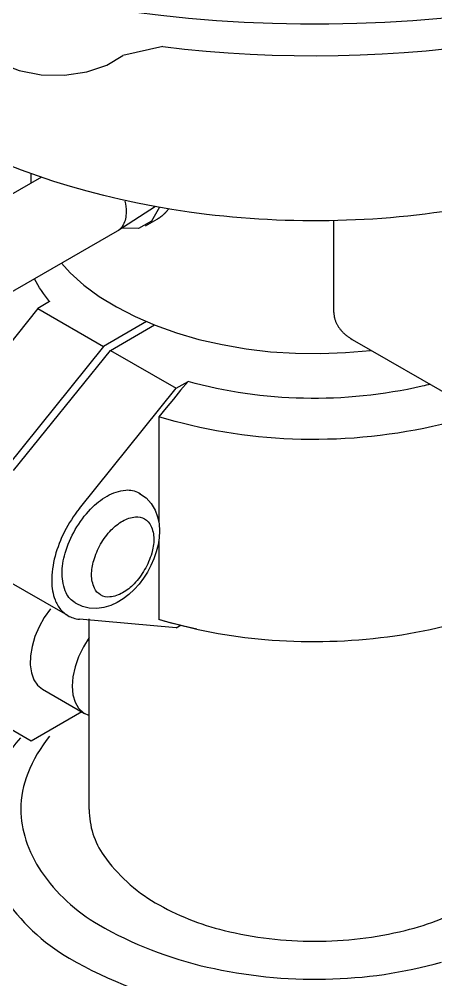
# Model space of a CAD drawing. Header units: centimetres. Extents: x 394264 to 551709, y 50011 to 59011.
# Drawn here: x 525483 to 525536.2, y 53757.3 to 53880.1 of the extents above; entities that cross this region are included whole.
import ezdxf

# ---------------------------------------------------------------- set-up
doc = ezdxf.new("R2010")
doc.units = ezdxf.units.CM
doc.layers.add('-M-YNGN-ZON3', color=6, linetype='SP', lineweight=30)
doc.layers.add('0-KRCN-YNG-CIHAZ', color=4, linetype='Continuous', lineweight=30)
doc.styles.add('CIZGI', font='tahoma.ttf', dxfattribs={"width": 0.8, "oblique": 20})
doc.linetypes.add('SP', pattern='A,2,-0.1,["SP",CIZGI,S=0.14,R=0.2,X=0,Y=-0.07],-0.255', length=2.355)

# ---------------------------------------------------------------- blocks, each defined once
blk = doc.blocks.new('A$C66BCA59E')
at = {"layer": '0-KRCN-YNG-CIHAZ', "color": 31, "linetype": 'Continuous', "lineweight": -3, "extrusion": (0, 0.816497, 0.57735)}
for p, q in [((829.42, -956.7, 2660.53), (824.31, -957.84, 2660.53)), ((813.9, -973.41, 2773.55), (788.33, -988.17, 2783.54)), ((812.61, -974.16, 2660.53), (812.61, -972.91, 2660.53)), ((828.48, -977.17, 2771.62), (823.67, -980.24, 2768.62)), ((827.22, -979.6, 2660.53), (828.7, -978.75, 2660.53)), ((851.26, -990.69, 2660.53), (851.26, -978.95, 2660.53)), ((823.57, -980.3, 2770.06), (796.1, -996.16, 2781.61)), ((814.95, -989.31, 2803.25), (813.43, -990.18, 2803.25)), ((814.95, -989.31, 2803.25), (814.93, -989.34, 2803.25)), ((813.43, -990.18, 2803.25), (801.08, -1005.56, 2803.25)), ((813.43, -990.18, 2803.25), (821.83, -995.03, 2803.25)), ((827.33, -991.86, 2804.29), (821.83, -995.03, 2803.25)), ((822.71, -995.54, 2803.25), (828.34, -992.29, 2804.31)), ((853.6, -994.13, 2660.53), (883.72, -1011.52, 2660.53)), ((821.83, -995.03, 2803.25), (809.48, -1010.41, 2803.25)), ((810.35, -1010.91, 2803.25), (822.71, -995.54, 2803.25)), ((822.71, -995.54, 2803.25), (831.11, -1000.39, 2803.25)), ((818.75, -1015.76, 2803.25), (831.11, -1000.39, 2803.25)), ((831.11, -1000.39, 2803.25), (832.63, -999.52, 2803.25)), ((828.9, -1004.02, 2803.25), (828.9, -1017.57, 2803.25)), ((826.35, -1013.76, 2803.25), (826.58, -1013.89, 2803.25)), ((828.9, -1019.77, 2803.25), (828.9, -1029.93, 2803.25)), ((817.29, -1029.45, 2803.25), (808.89, -1024.6, 2803.25)), ((818.23, -1027.82, 2803.25), (818.46, -1027.96, 2803.25)), ((831.11, -1031.01, 2803.25), (818.75, -1029.91, 2803.25)), ((820.01, -1054.23, 2856.33), (820.01, -1029.86, 2882.45)), ((831.11, -1031.01, 2803.25), (831.75, -1030.64, 2803.25)), ((831.11, -1031.01, 2803.25), (831.75, -1030.64, 2803.25)), ((812.6, -1045.49, 2856.33), (800.99, -1038.79, 2856.33)), ((814.03, -1038.85, 2856.33), (819.41, -1041.95, 2856.33)), ((819.07, -1041.76, 2856.33), (812.6, -1045.49, 2856.33))]:
    blk.add_line(p, q, dxfattribs=at)
at = {"layer": '0-KRCN-YNG-CIHAZ', "color": 31, "linetype": 'Continuous', "lineweight": -3}
for p, q in [((824.57, -976.48, 2768.62), (824.63, -976.82, 2768.62)), ((824.63, -976.82, 2768.62), (824.68, -977.16, 2768.62)), ((824.68, -977.16, 2768.62), (824.71, -977.49, 2768.62)), ((824.71, -977.49, 2768.62), (824.72, -977.81, 2768.62)), ((815.05, -1028.56, 2856.33), (814.27, -1029.68, 2856.33)), ((814.27, -1029.68, 2856.33), (813.6, -1030.88, 2856.33)), ((830.49, -1030.39, 2803.25), (828.9, -1029.93, 2803.25)), ((813.6, -1030.88, 2856.33), (813.08, -1032.13, 2856.33)), ((832.11, -1030.81, 2803.25), (830.49, -1030.39, 2803.25)), ((833.77, -1031.19, 2803.25), (832.11, -1030.81, 2803.25)), ((813.08, -1032.13, 2856.33), (812.7, -1033.38, 2856.33)), ((812.7, -1033.38, 2856.33), (812.5, -1034.6, 2856.33)), ((812.5, -1034.6, 2856.33), (812.47, -1035.74, 2856.33)), ((812.47, -1035.74, 2856.33), (812.62, -1036.76, 2856.33)), ((812.62, -1036.76, 2856.33), (812.93, -1037.64, 2856.33)), ((812.93, -1037.64, 2856.33), (813.41, -1038.34, 2856.33)), ((813.41, -1038.34, 2856.33), (814.03, -1038.85, 2856.33))]:
    blk.add_line(p, q, dxfattribs=at)
at = {"layer": '0-KRCN-YNG-CIHAZ', "color": 31, "linetype": 'Continuous', "lineweight": -3, "extrusion": (1.038e-13, -4.163e-13, -1), "elevation": -2660.53}
blk.add_lwpolyline([(-865.15, -977.82), (-864.04, -977.97), (-862.93, -978.12), (-861.82, -978.25), (-860.71, -978.37), (-859.6, -978.48), (-858.48, -978.58), (-857.37, -978.67), (-856.25, -978.75), (-855.13, -978.81), (-854.01, -978.87), (-852.89, -978.91), (-851.77, -978.95), (-850.65, -978.97), (-849.52, -978.98), (-848.4, -978.98), (-847.28, -978.97), (-846.16, -978.95), (-845.04, -978.92), (-843.92, -978.88), (-842.8, -978.83), (-841.68, -978.76), (-840.56, -978.69), (-839.44, -978.61), (-838.33, -978.51), (-837.21, -978.4), (-836.1, -978.28), (-834.99, -978.16), (-832.78, -977.87), (-830.57, -977.53), (-828.38, -977.15), (-826.19, -976.73), (-824.02, -976.26), (-821.87, -975.75), (-819.73, -975.19), (-817.6, -974.59), (-815.5, -973.94), (-813.41, -973.24), (-811.34, -972.5), (-809.29, -971.71)], dxfattribs=at)
at = {"layer": '0-KRCN-YNG-CIHAZ', "color": 31, "linetype": 'Continuous', "lineweight": -3}
for points, elevation in [([(811.9, -949.86), (815.27, -950.57), (818.69, -951.21), (822.15, -951.78), (825.63, -952.28), (829.15, -952.71), (832.69, -953.08), (836.25, -953.36), (839.82, -953.58), (843.41, -953.73), (847, -953.8), (850.6, -953.8), (854.19, -953.73), (857.77, -953.58), (861.35, -953.37), (864.91, -953.08), (868.45, -952.72), (871.96, -952.29), (875.45, -951.78), (878.91, -951.21), (882.32, -950.57), (885.7, -949.86), (889.03, -949.08)], 2660.53), ([(805.1, -954.27), (805.51, -955.96), (806.71, -957.52), (808.62, -958.82), (811.07, -959.78), (813.89, -960.3), (816.84, -960.35), (819.71, -959.93), (822.26, -959.07), (824.31, -957.84)], 2660.53), ([(829.42, -956.7), (832.18, -957.02), (834.96, -957.28), (837.75, -957.5), (840.56, -957.67), (843.37, -957.79), (846.19, -957.86), (849, -957.89), (851.82, -957.86), (854.64, -957.78), (857.45, -957.65), (860.25, -957.48), (863.04, -957.25), (865.82, -956.97), (868.58, -956.65), (871.33, -956.28)], 2660.53), ([(828.98, -977.25), (827.95, -979.04), (826.31, -979.97), (824.24, -979.93), (824.18, -979.91)], 2660.53), ([(824.72, -977.81), (824.72, -978.05), (824.7, -978.28), (824.67, -978.5), (824.63, -978.72), (824.58, -978.93), (824.51, -979.12), (824.44, -979.31), (824.36, -979.48), (824.26, -979.64), (824.16, -979.79), (824.04, -979.93), (823.92, -980.05), (823.78, -980.16), (823.64, -980.26)], 2768.62), ([(828.7, -978.75), (828.73, -978.73), (828.76, -978.71), (828.79, -978.69), (828.82, -978.68), (828.85, -978.66), (828.88, -978.64), (828.91, -978.62), (828.95, -978.6), (828.98, -978.58), (829.01, -978.56), (829.04, -978.54), (829.07, -978.51), (829.1, -978.49), (829.13, -978.47), (829.16, -978.45), (829.19, -978.43), (829.22, -978.4), (829.25, -978.38), (829.28, -978.35), (829.31, -978.33), (829.34, -978.3), (829.37, -978.28), (829.4, -978.25), (829.44, -978.23), (829.47, -978.2), (829.5, -978.17), (829.53, -978.15), (829.56, -978.12), (829.59, -978.09), (829.62, -978.06), (829.65, -978.03), (829.68, -978), (829.71, -977.97), (829.74, -977.94), (829.78, -977.91), (829.81, -977.87), (829.84, -977.84), (829.87, -977.81), (829.9, -977.77), (829.93, -977.74), (829.96, -977.7), (829.99, -977.66), (830.02, -977.63), (830.06, -977.59), (830.09, -977.55), (830.15, -977.47)], 2660.53), ([(816.46, -984.41), (817.58, -985.63), (819.32, -987.19), (821.29, -988.64), (823.48, -989.99), (825.86, -991.22), (828.42, -992.33), (831.15, -993.3), (834, -994.13), (836.98, -994.81), (840.05, -995.34), (843.18, -995.71), (846.36, -995.91), (849.56, -995.95), (852.76, -995.83), (855.92, -995.55)], 2660.53), ([(851.26, -990.69), (851.27, -990.77), (851.27, -990.85), (851.27, -990.94), (851.28, -991.02), (851.29, -991.11), (851.31, -991.19), (851.32, -991.27), (851.34, -991.36), (851.36, -991.44), (851.38, -991.52), (851.4, -991.61), (851.43, -991.69), (851.46, -991.77), (851.49, -991.85), (851.52, -991.93), (851.55, -992.01), (851.59, -992.09), (851.63, -992.17), (851.67, -992.25), (851.72, -992.33), (851.76, -992.4), (851.81, -992.48), (851.86, -992.56), (851.91, -992.63), (851.96, -992.71), (852.02, -992.78), (852.08, -992.86), (852.14, -992.93), (852.2, -993), (852.26, -993.07), (852.33, -993.14), (852.39, -993.21), (852.46, -993.28), (852.53, -993.35), (852.61, -993.41), (852.68, -993.48), (852.76, -993.54), (852.83, -993.61), (852.91, -993.67), (852.99, -993.73), (853.07, -993.79), (853.16, -993.85), (853.24, -993.91), (853.33, -993.97), (853.42, -994.02), (853.6, -994.13)], 2660.53), ([(820.01, -1032.24), (819.26, -1033.44), (818.65, -1034.71), (818.2, -1036), (817.93, -1037.27), (817.83, -1038.47), (817.93, -1039.57), (818.2, -1040.52), (818.65, -1041.29), (819.26, -1041.86), (820, -1042.2)], 2856.33)]:
    blk.add_lwpolyline(points, dxfattribs=dict(at, elevation=elevation))
at = {"layer": '0-KRCN-YNG-CIHAZ', "color": 31, "linetype": 'Continuous', "lineweight": -3, "flags": 128}
for points, elevation in [([(814.95, -989.31, -0.050317), (813, -986.4, -0.093798)], 2803.25), ([(863.57, -999.88, -0.005251), (862.55, -1000.13, -0.061052), (847.4, -1001.67, -0.062271), (832.63, -999.52)], 2803.25), ([(869.98, -1003.59, -0.028042), (863.84, -1005.29, -0.062863), (845.97, -1006.89, -0.065189), (828.9, -1004.02)], 2803.25), ([(891.28, -1009.45, -0.117973), (889.16, -1015.87, -0.100989), (881.71, -1023.78, -0.070065), (871.5, -1029.02, -0.054715), (857.21, -1032.3, -0.049896), (842.46, -1032.54, -0.053343), (828.9, -1029.93)], 2803.25), ([(818.23, -1027.82, -0.156851), (817.07, -1026.55, -0.106617), (816.55, -1024.11, -0.072341), (816.93, -1021.46, -0.058752), (818.23, -1018.45, -0.058752), (820.19, -1015.82, -0.072341), (822.29, -1014.16, -0.106617), (824.67, -1013.4, -0.156851), (826.35, -1013.76)], 2803.25), ([(818.75, -1015.76, 0.051032), (816.85, -1018.7, 0.05318), (815.65, -1021.84, 0.065245), (815.22, -1025.11, 0.09221), (815.65, -1027.42, 0.078353), (816.36, -1028.66, 0.091914), (817.29, -1029.45, 0.056108), (817.97, -1029.75, 0.052629), (818.75, -1029.91)], 2803.25), ([(814.95, -1044.87, 0.079493), (812.15, -1049.62, 0.093798), (811.28, -1054.22, 0.079543), (811.91, -1058.13, 0.070339), (813.89, -1062.15, 0.112673), (821.21, -1068.95, 0.075174), (835.06, -1074.37, 0.061052), (850.21, -1075.92, 0.062271), (864.99, -1073.76)], 2908.26), ([(811.23, -1045.08, 0.084174), (807.45, -1050.93, 0.101945), (806.28, -1056.57, 0.076736), (806.94, -1060.86, 0.06839), (809.03, -1065.25, 0.117465), (817.46, -1073.23, 0.077359), (833.78, -1079.54, 0.062863), (851.64, -1081.14, 0.065189), (868.71, -1078.27)], 2908.26)]:
    blk.add_lwpolyline(points, format="xyb", dxfattribs=dict(at, elevation=elevation))
at = {"layer": '0-KRCN-YNG-CIHAZ', "color": 31, "linetype": 'Continuous', "lineweight": -3, "elevation": 2803.25, "flags": 128}
for points in [[(832.63, -999.52), (831.69, -1000.64), (830.76, -1001.77), (829.83, -1002.89), (828.9, -1004.02)], [(826.45, -1013.82), (827.28, -1014.39), (827.94, -1015.12), (828.43, -1015.95), (828.75, -1016.82), (828.93, -1017.71), (828.99, -1018.61), (828.94, -1019.51), (828.8, -1020.41), (828.57, -1021.31), (828.27, -1022.19), (827.89, -1023.05), (827.44, -1023.88), (826.93, -1024.67), (826.37, -1025.42), (825.74, -1026.12), (825.07, -1026.75), (824.35, -1027.3), (823.59, -1027.78), (822.77, -1028.16), (821.89, -1028.42), (820.97, -1028.55), (820, -1028.5), (819.14, -1028.28), (818.33, -1027.88)]]:
    blk.add_lwpolyline(points, dxfattribs=at)
blk.add_lwpolyline([(821.47, -1026.81, -0.156851), (820.67, -1025.93, -0.106617), (820.31, -1024.24, -0.072341), (820.58, -1022.41, -0.058752), (821.47, -1020.32, -0.058752), (822.83, -1018.5, -0.072341), (824.28, -1017.36, -0.106617), (825.93, -1016.83, -0.156851), (827.09, -1017.08, -0.156851), (827.89, -1017.96, -0.106617), (828.26, -1019.65, -0.072341), (827.99, -1021.48, -0.058752), (827.09, -1023.57, -0.058752), (825.74, -1025.39, -0.072341), (824.28, -1026.53, -0.106617), (822.64, -1027.06, -0.156851)], format="xyb", close=True, dxfattribs=at)
at = {"layer": '0-KRCN-YNG-CIHAZ', "color": 31, "linetype": 'Continuous', "lineweight": -3, "elevation": 2506.54}
blk.add_lwpolyline([(820.01, -1054.23, 0.155304), (821.88, -1060.13, 0.106741), (828.44, -1066.14, 0.073006), (837.25, -1069.69, 0.059481), (848.81, -1071.07, 0.059481), (860.36, -1069.69, 0.073006), (869.17, -1066.14, 0.106741), (875.73, -1060.13, 0.155304), (877.61, -1054.23, 0.155304)], format="xyb", dxfattribs=at)

msp = doc.modelspace()

# ---------------------------------------------------------------- block references
at = {"layer": '-M-YNGN-ZON3'}
msp.add_blockref('A$C66BCA59E', (524671.91, 54833.28, -2010.95), dxfattribs=at)

doc.saveas('drawing.dxf')
